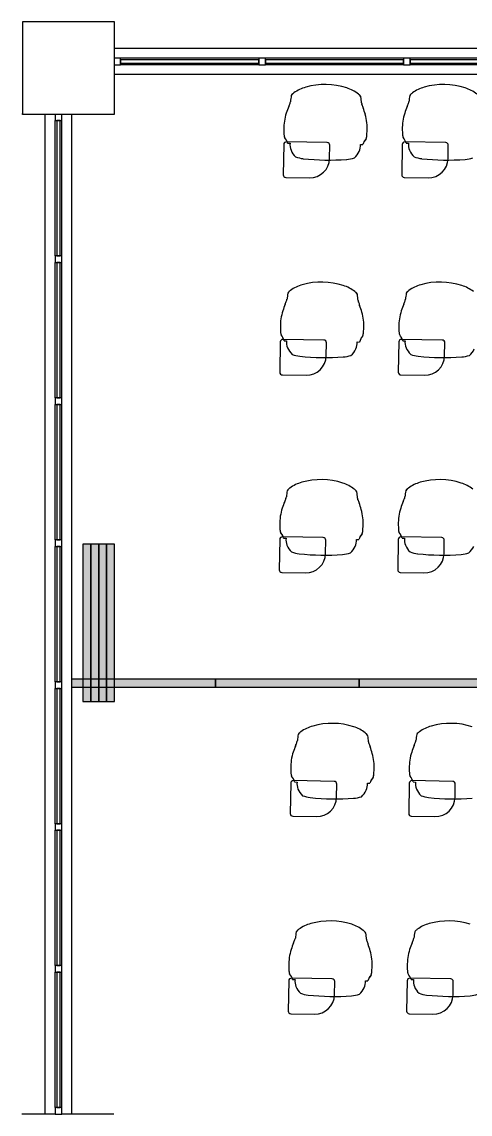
# Model space of a CAD drawing. Header units: inches. Extents: x 318758 to 339823, y 367287 to 384892.
# Drawn here: x 318758 to 322164, y 376598 to 384892 of the extents above; entities that cross this region are included whole.
import ezdxf

# ---------------------------------------------------------------- set-up
doc = ezdxf.new("R2010")
doc.units = ezdxf.units.IN
doc.header["$MEASUREMENT"] = 0
doc.layers.add('freecads.com', color=7, linetype='Continuous')

msp = doc.modelspace()

# ---------------------------------------------------------------- hatches: boundary and pattern name
at = {"layer": 'freecads.com'}
for points in [[(319222.7, 379732.2), (319282.7, 379732.2), (319282.7, 380925.3), (319222.7, 380925.3)], [(319282.7, 379732.2), (319342.7, 379732.2), (319342.7, 380925.3), (319282.7, 380925.3)], [(319342.7, 379732.2), (319402.7, 379732.2), (319402.7, 380925.3), (319342.7, 380925.3)], [(319402.7, 379732.2), (319462.7, 379732.2), (319462.7, 380925.3), (319402.7, 380925.3)], [(320229.7, 379839.7), (320229.7, 379899.7), (319136.8, 379899.7), (319136.8, 379839.7), (319734.1, 379839.7)], [(320229.7, 379839.7), (321319.7, 379839.7), (321319.7, 379899.7), (320229.7, 379899.7)], [(321319.7, 379839.7), (322403.1, 379839.7), (322403.1, 379899.7), (321319.7, 379899.7)]]:
    msp.add_hatch(color=256, dxfattribs=at).paths.add_polyline_path(points)

# ---------------------------------------------------------------- linework, layer by layer
for p, q in [((319462.7, 384891.6), (318762.7, 384891.6)), ((318762.7, 384891.6), (318762.7, 384191.6)), ((319462.7, 384191.6), (319462.7, 384891.6)), ((319462.7, 384691), (327208.3, 384691)), ((319508.4, 384616), (319462.7, 384616)), ((319508.4, 384566), (319508.4, 384616)), ((320558.4, 384616), (319508.4, 384616)), ((320558.4, 384603.5), (319508.4, 384603.5)), ((319508.4, 384603.5), (319508.4, 384578.5)), ((320558.4, 384578.5), (320558.4, 384603.5)), ((321658.4, 384616), (320608.4, 384616)), ((321658.4, 384603.5), (320608.4, 384603.5)), ((320608.4, 384603.5), (320608.4, 384578.5)), ((321658.4, 384578.5), (321658.4, 384603.5)), ((322758.4, 384616), (321708.4, 384616)), ((322758.4, 384603.5), (321708.4, 384603.5)), ((321708.4, 384603.5), (321708.4, 384578.5)), ((319462.7, 384566), (319508.4, 384566)), ((319508.4, 384578.5), (320558.4, 384578.5)), ((320558.4, 384566), (319508.4, 384566)), ((320608.4, 384578.5), (321658.4, 384578.5)), ((321658.4, 384566), (320608.4, 384566)), ((321708.4, 384578.5), (322758.4, 384578.5)), ((322758.4, 384566), (321708.4, 384566)), ((327208.3, 384491), (319462.7, 384491)), ((318762.7, 384191.6), (318758.4, 384191.6)), ((318762.7, 384191.6), (319462.7, 384191.6)), ((318936.8, 376597.8), (318936.8, 384191.6)), ((319011.8, 384191.6), (319011.8, 384141.6)), ((319061.8, 384141.6), (319061.8, 384191.6)), ((319136.8, 384191.6), (319136.8, 379899.7)), ((319011.8, 384141.6), (319061.8, 384141.6)), ((319011.8, 383114), (319011.8, 384141.6)), ((319024.3, 384141.6), (319024.3, 383114)), ((319049.3, 384141.6), (319024.3, 384141.6)), ((319049.3, 383114), (319049.3, 384141.6)), ((319061.8, 383114), (319061.8, 384141.6)), ((320748.6, 384074.6), (320749.1, 384049.1)), ((321380.3, 384038), (321381.6, 384063.6)), ((321648.6, 384074.6), (321649.1, 384049.1)), ((320748.2, 383961), (320744.2, 383731)), ((321078.5, 383975.2), (320768.5, 383980.6)), ((320777.6, 383970.4), (320796, 383970.1)), ((321096.4, 383854.9), (321098.1, 383954.9)), ((321330.7, 383960.7), (321349.1, 383960.4)), ((321648.2, 383961), (321644.2, 383731)), ((321978.5, 383975.2), (321668.5, 383980.6)), ((321677.6, 383970.4), (321696, 383970.1)), ((321996.4, 383854.9), (321998.1, 383954.9)), ((320763.8, 383710.7), (320943.8, 383707.5)), ((321663.8, 383710.7), (321843.8, 383707.5)), ((319024.3, 383114), (319049.3, 383114)), ((319011.8, 382036.3), (319011.8, 383064)), ((319024.3, 383064), (319024.3, 382036.3)), ((319049.3, 383064), (319024.3, 383064)), ((319049.3, 382036.3), (319049.3, 383064)), ((319061.8, 382036.3), (319061.8, 383064)), ((320722.4, 382574.8), (320722.9, 382549.3)), ((321354.1, 382538.3), (321355.5, 382563.8)), ((321622.4, 382574.8), (321622.9, 382549.3)), ((320722, 382461.2), (320718, 382231.2)), ((321052.3, 382475.4), (320742.4, 382480.9)), ((320751.4, 382470.6), (320769.8, 382470.3)), ((321070.2, 382355.1), (321072, 382455.1)), ((321304.5, 382460.9), (321322.9, 382460.6)), ((321622, 382461.2), (321618, 382231.2)), ((321952.3, 382475.4), (321642.4, 382480.9)), ((321651.4, 382470.6), (321669.8, 382470.3)), ((321970.2, 382355.1), (321972, 382455.1)), ((320737.6, 382210.9), (320917.6, 382207.8)), ((321637.6, 382210.9), (321817.6, 382207.8)), ((319024.3, 382036.3), (319049.3, 382036.3)), ((319011.8, 380958.6), (319011.8, 381986.3)), ((319024.3, 381986.3), (319024.3, 380958.6)), ((319049.3, 381986.3), (319024.3, 381986.3)), ((319049.3, 380958.6), (319049.3, 381986.3)), ((319061.8, 380958.6), (319061.8, 381986.3)), ((320717.9, 381074.8), (320718.4, 381049.2)), ((321349.6, 381038.2), (321350.9, 381063.7)), ((321617.9, 381074.8), (321618.4, 381049.2)), ((319024.3, 380958.6), (319049.3, 380958.6)), ((320717.5, 380961.1), (320713.5, 380731.2)), ((321047.8, 380975.4), (320737.8, 380980.8)), ((320746.9, 380970.5), (320765.3, 380970.2)), ((321065.7, 380855), (321067.4, 380955)), ((321299.9, 380960.9), (321318.4, 380960.6)), ((321617.5, 380961.1), (321613.5, 380731.2)), ((321947.8, 380975.4), (321637.8, 380980.8)), ((321646.9, 380970.5), (321665.3, 380970.2)), ((321965.7, 380855), (321967.4, 380955)), ((319011.8, 379880.9), (319011.8, 380908.6)), ((319024.3, 380908.6), (319024.3, 379880.9)), ((319049.3, 380908.6), (319024.3, 380908.6)), ((319049.3, 379880.9), (319049.3, 380908.6)), ((319061.8, 379880.9), (319061.8, 380908.6)), ((319282.7, 380925.3), (319222.7, 380925.3)), ((319222.7, 380925.3), (319222.7, 379732.2)), ((319342.7, 380925.3), (319282.7, 380925.3)), ((319282.7, 380925.3), (319282.7, 379732.2)), ((319282.7, 379732.2), (319282.7, 380925.3)), ((319342.7, 379732.2), (319342.7, 380925.3)), ((319402.7, 380925.3), (319342.7, 380925.3)), ((319342.7, 380925.3), (319342.7, 379732.2)), ((319402.7, 379732.2), (319402.7, 380925.3)), ((319462.7, 380925.3), (319402.7, 380925.3)), ((319402.7, 380925.3), (319402.7, 379732.2)), ((319462.7, 379732.2), (319462.7, 380925.3)), ((320733.1, 380710.8), (320913.1, 380707.7)), ((321633.1, 380710.8), (321813.1, 380707.7)), ((319024.3, 379880.9), (319049.3, 379880.9)), ((320229.7, 379899.7), (319136.8, 379899.7)), ((319136.8, 379899.7), (319136.8, 379839.7)), ((321319.7, 379899.7), (320229.7, 379899.7)), ((320229.7, 379899.7), (320229.7, 379839.7)), ((320229.7, 379839.7), (320229.7, 379899.7)), ((321319.7, 379839.7), (321319.7, 379899.7)), ((322403.1, 379899.7), (321319.7, 379899.7)), ((321319.7, 379899.7), (321319.7, 379839.7)), ((319011.8, 378803.2), (319011.8, 379830.9)), ((319024.3, 379830.9), (319024.3, 378803.2)), ((319049.3, 379830.9), (319024.3, 379830.9)), ((319049.3, 378803.2), (319049.3, 379830.9)), ((319061.8, 378803.2), (319061.8, 379830.9)), ((319136.8, 379839.7), (319136.8, 376597.8)), ((319136.8, 379839.7), (320229.7, 379839.7)), ((320229.7, 379839.7), (321319.7, 379839.7)), ((321319.7, 379839.7), (322403.1, 379839.7)), ((319222.7, 379732.2), (319282.7, 379732.2)), ((319282.7, 379732.2), (319342.7, 379732.2)), ((319342.7, 379732.2), (319402.7, 379732.2)), ((319402.7, 379732.2), (319462.7, 379732.2)), ((320801.4, 379224.1), (320801.9, 379198.6)), ((321433.1, 379187.6), (321434.4, 379213.1)), ((321701.4, 379224.1), (321701.9, 379198.6)), ((320801, 379110.5), (320797, 378880.5)), ((321131.3, 379124.7), (320821.3, 379130.1)), ((320830.4, 379119.9), (320848.8, 379119.6)), ((321701, 379110.5), (321697, 378880.5)), ((322031.3, 379124.7), (321721.3, 379130.1)), ((321730.4, 379119.9), (321748.8, 379119.6)), ((321149.2, 379004.4), (321150.9, 379104.4)), ((321383.5, 379110.2), (321401.9, 379109.9)), ((322049.2, 379004.4), (322050.9, 379104.4)), ((319024.3, 378803.2), (319049.3, 378803.2)), ((320816.6, 378860.2), (320996.6, 378857)), ((321716.6, 378860.2), (321896.6, 378857)), ((319011.8, 377725.5), (319011.8, 378753.2)), ((319024.3, 378753.2), (319024.3, 377725.5)), ((319049.3, 378753.2), (319024.3, 378753.2)), ((319049.3, 377725.5), (319049.3, 378753.2)), ((319061.8, 377725.5), (319061.8, 378753.2)), ((319024.3, 377725.5), (319049.3, 377725.5)), ((320786.1, 377724.2), (320786.5, 377698.6)), ((321417.7, 377687.6), (321419.1, 377713.2)), ((321686.1, 377724.2), (321686.5, 377698.6)), ((319011.8, 376647.8), (319011.8, 377675.5)), ((319024.3, 377675.5), (319024.3, 376647.8)), ((319049.3, 377675.5), (319024.3, 377675.5)), ((319049.3, 376647.8), (319049.3, 377675.5)), ((319061.8, 376647.8), (319061.8, 377675.5)), ((321115.9, 377624.8), (320806, 377630.2)), ((320815, 377620), (320833.4, 377619.6)), ((322015.9, 377624.8), (321706, 377630.2)), ((321715, 377620), (321733.4, 377619.6)), ((320785.6, 377610.6), (320781.6, 377380.6)), ((321133.8, 377504.5), (321135.6, 377604.5)), ((321368.1, 377610.3), (321386.5, 377610)), ((321685.6, 377610.6), (321681.6, 377380.6)), ((322033.8, 377504.5), (322035.6, 377604.5)), ((320801.3, 377360.3), (320981.2, 377357.1)), ((321701.3, 377360.3), (321881.2, 377357.1)), ((319024.3, 376647.8), (319049.3, 376647.8)), ((318936.8, 376597.8), (318758.4, 376597.8)), ((319011.8, 376597.8), (318936.8, 376597.8)), ((319136.8, 376597.8), (319061.8, 376597.8)), ((319458.4, 376597.8), (319136.8, 376597.8))]:
    msp.add_line(p, q, dxfattribs=at)
at = {"layer": 'freecads.com', "extrusion": (0, 0, -1)}
for p, q in [((320608.4, 384616), (320558.4, 384616)), ((320558.4, 384616), (320558.4, 384566)), ((320608.4, 384566), (320608.4, 384616)), ((321708.4, 384616), (321658.4, 384616)), ((321658.4, 384616), (321658.4, 384566)), ((321708.4, 384566), (321708.4, 384616)), ((320558.4, 384566), (320608.4, 384566)), ((321658.4, 384566), (321708.4, 384566)), ((319011.8, 383114), (319011.8, 383064)), ((319061.8, 383114), (319011.8, 383114)), ((319061.8, 383064), (319061.8, 383114)), ((319011.8, 383064), (319061.8, 383064)), ((319011.8, 382036.3), (319011.8, 381986.3)), ((319061.8, 382036.3), (319011.8, 382036.3)), ((319061.8, 381986.3), (319061.8, 382036.3)), ((319011.8, 381986.3), (319061.8, 381986.3)), ((319011.8, 380958.6), (319011.8, 380908.6)), ((319061.8, 380958.6), (319011.8, 380958.6)), ((319061.8, 380908.6), (319061.8, 380958.6)), ((319011.8, 380908.6), (319061.8, 380908.6)), ((319011.8, 379880.9), (319011.8, 379830.9)), ((319061.8, 379880.9), (319011.8, 379880.9)), ((319061.8, 379830.9), (319061.8, 379880.9)), ((319011.8, 379830.9), (319061.8, 379830.9)), ((319011.8, 378803.2), (319011.8, 378753.2)), ((319061.8, 378803.2), (319011.8, 378803.2)), ((319061.8, 378753.2), (319061.8, 378803.2)), ((319011.8, 378753.2), (319061.8, 378753.2)), ((319011.8, 377725.5), (319011.8, 377675.5)), ((319061.8, 377725.5), (319011.8, 377725.5)), ((319061.8, 377675.5), (319061.8, 377725.5)), ((319011.8, 377675.5), (319061.8, 377675.5)), ((319011.8, 376647.8), (319011.8, 376597.8)), ((319061.8, 376647.8), (319011.8, 376647.8)), ((319061.8, 376597.8), (319061.8, 376647.8)), ((319011.8, 376597.8), (319061.8, 376597.8))]:
    msp.add_line(p, q, dxfattribs=at)
at = {"layer": 'freecads.com'}
for centre, radius, start, end in [((320838.5, 384315.6), 36.8, 127.44177, 154.71082), ((320927.9, 384210.9), 174.5, 126.0906, 129.87359), ((320991.1, 384122.6), 283, 105.59072, 125.88223), ((321061.7, 383874.5), 541, 72.26186, 105.73814), ((321141, 384120), 283, 52.11777, 72.40927), ((321207.2, 384206.1), 174.5, 48.12641, 51.9094), ((321300.2, 384307.5), 36.8, 23.28918, 50.55822), ((321738.5, 384315.6), 36.8, 127.44177, 154.71082), ((321827.9, 384210.9), 174.5, 126.0906, 129.87359), ((321891.1, 384122.6), 283, 105.59072, 125.88223), ((321961.7, 383874.5), 541, 72.26186, 105.73814), ((322041, 384120), 283, 52.11777, 72.40927), ((320453.4, 384390.5), 361.4, 336.82802, 339.06362), ((320685.5, 384309.3), 115.8, 335.59117, 348.12902), ((321283.8, 384241.6), 486.9, 169.37934, 174.83161), ((320852.6, 384249.1), 486.9, 3.16835, 8.62066), ((321452.9, 384295.9), 115.8, 189.86873, 202.40959), ((321353.4, 384390.5), 361.4, 336.82802, 339.06362), ((321585.5, 384309.3), 115.8, 335.59117, 348.12902), ((322183.8, 384241.6), 486.9, 169.37934, 174.83161), ((321126.3, 384081.9), 377.7, 162.10251, 181.10841), ((321325, 384017.8), 586.5, 156.85548, 162.10618), ((321687.7, 384369), 361.4, 198.93632, 201.17198), ((320803.7, 384026.9), 586.5, 15.89423, 21.14505), ((321004.4, 384084), 377.7, 356.89159, 15.89749), ((322026.3, 384081.9), 377.7, 162.10251, 181.10841), ((322225, 384017.8), 586.5, 156.85548, 162.10618), ((320645.8, 383930.7), 137.6, 16.76954, 37.72809), ((321479.3, 383916.1), 137.6, 140.2719, 161.23045), ((321545.8, 383930.7), 137.6, 16.76954, 37.72809), ((320768.2, 383960.6), 20, 89, 179), ((320899.6, 383957.2), 104.4, 172.90324, 202.59253), ((321078.1, 383955.2), 20, 359, 89), ((321226.6, 383951.4), 104.4, 335.40747, 5.09675), ((321668.2, 383960.6), 20, 89, 179), ((321799.6, 383957.2), 104.4, 172.90324, 202.59253), ((321978.1, 383955.2), 20, 359, 89), ((320938.4, 383973.3), 146.4, 202.59253, 226.90339), ((320923.1, 384096.7), 245.4, 249.80565, 263.65499), ((321091.7, 385613.2), 1771.3, 263.65499, 274.34501), ((320946.4, 383857.5), 150, 269, 359), ((321206.6, 384100.8), 254.5, 274.34501, 287.87477), ((321188.5, 383968.9), 146.4, 311.0966, 335.40747), ((321838.4, 383973.3), 146.4, 202.59253, 226.90339), ((321823.1, 384096.7), 245.4, 249.80565, 263.65499), ((321991.7, 385613.2), 1771.3, 263.65499, 274.34501), ((321846.4, 383857.5), 150, 269, 359), ((322106.6, 384100.8), 254.5, 274.34501, 287.87477), ((320764.2, 383730.7), 20, 179, 269), ((321664.2, 383730.7), 20, 179, 269), ((320812.3, 382815.8), 36.8, 127.44177, 154.71082), ((320901.8, 382711.2), 174.5, 126.0906, 129.87359), ((320964.9, 382622.8), 283, 105.59072, 125.88223), ((321035.6, 382374.7), 541, 72.26186, 105.73814), ((321114.8, 382620.2), 283, 52.11777, 72.40927), ((321181, 382706.3), 174.5, 48.12641, 51.9094), ((321712.3, 382815.8), 36.8, 127.44177, 154.71082), ((321801.8, 382711.2), 174.5, 126.0906, 129.87359), ((321864.9, 382622.8), 283, 105.59072, 125.88223), ((321935.6, 382374.7), 541, 72.26186, 105.73814), ((322014.8, 382620.2), 283, 52.11777, 72.40927), ((320427.2, 382890.8), 361.4, 336.82802, 339.06362), ((320659.3, 382809.5), 115.8, 335.59117, 348.12902), ((321257.6, 382741.8), 486.9, 169.37934, 174.83161), ((321274.1, 382807.8), 36.8, 23.28918, 50.55822), ((320826.4, 382749.3), 486.9, 3.16835, 8.62066), ((321426.7, 382796.1), 115.8, 189.86873, 202.40959), ((321327.2, 382890.8), 361.4, 336.82802, 339.06362), ((321559.3, 382809.5), 115.8, 335.59117, 348.12902), ((322157.6, 382741.8), 486.9, 169.37934, 174.83161), ((321100.1, 382582.1), 377.7, 162.10251, 181.10841), ((321298.8, 382518), 586.5, 156.85548, 162.10618), ((321661.5, 382869.2), 361.4, 198.93632, 201.17198), ((320777.5, 382527.1), 586.5, 15.89423, 21.14505), ((320978.3, 382584.3), 377.7, 356.89159, 15.89749), ((322000.1, 382582.1), 377.7, 162.10251, 181.10841), ((322198.8, 382518), 586.5, 156.85548, 162.10618), ((320619.7, 382430.9), 137.6, 16.76954, 37.72809), ((321519.7, 382430.9), 137.6, 16.76954, 37.72809), ((320742, 382460.9), 20, 89, 179), ((320873.4, 382457.4), 104.4, 172.90324, 202.59253), ((321052, 382455.4), 20, 359, 89), ((321200.5, 382451.7), 104.4, 335.40747, 5.09675), ((321453.2, 382416.4), 137.6, 140.2719, 161.23045), ((321642, 382460.9), 20, 89, 179), ((321773.4, 382457.4), 104.4, 172.90324, 202.59253), ((321952, 382455.4), 20, 359, 89), ((320912.2, 382473.5), 146.4, 202.59253, 226.90339), ((320896.9, 382596.9), 245.4, 249.80565, 263.65499), ((321065.5, 384113.5), 1771.3, 263.65499, 274.34501), ((320920.2, 382357.7), 150, 269, 359), ((321180.4, 382601), 254.5, 274.34501, 287.87477), ((321162.3, 382469.1), 146.4, 311.0966, 335.40747), ((321812.2, 382473.5), 146.4, 202.59253, 226.90339), ((321796.9, 382596.9), 245.4, 249.80565, 263.65499), ((321965.5, 384113.5), 1771.3, 263.65499, 274.34501), ((321820.2, 382357.7), 150, 269, 359), ((322080.4, 382601), 254.5, 274.34501, 287.87477), ((322062.3, 382469.1), 146.4, 311.0966, 335.40747), ((320738, 382230.9), 20, 179, 269), ((321638, 382230.9), 20, 179, 269), ((320897.2, 381211.1), 174.5, 126.0906, 129.87359), ((320960.4, 381122.8), 283, 105.59072, 125.88223), ((321031, 380874.7), 541, 72.26186, 105.73814), ((321110.3, 381120.1), 283, 52.11777, 72.40927), ((321797.2, 381211.1), 174.5, 126.0906, 129.87359), ((321860.4, 381122.8), 283, 105.59072, 125.88223), ((321931, 380874.7), 541, 72.26186, 105.73814), ((322010.3, 381120.1), 283, 52.11777, 72.40927), ((320654.8, 381309.4), 115.8, 335.59117, 348.12902), ((321253.1, 381241.7), 486.9, 169.37934, 174.83161), ((320807.8, 381315.7), 36.8, 127.44177, 154.71082), ((321176.5, 381206.2), 174.5, 48.12641, 51.9094), ((321269.5, 381307.7), 36.8, 23.28918, 50.55822), ((320821.9, 381249.3), 486.9, 3.16835, 8.62066), ((321422.2, 381296), 115.8, 189.86873, 202.40959), ((321554.8, 381309.4), 115.8, 335.59117, 348.12902), ((322153.1, 381241.7), 486.9, 169.37934, 174.83161), ((321707.8, 381315.7), 36.8, 127.44177, 154.71082), ((321095.6, 381082.1), 377.7, 162.10251, 181.10841), ((321294.3, 381018), 586.5, 156.85548, 162.10618), ((320422.7, 381390.7), 361.4, 336.82802, 339.06362), ((321657, 381369.2), 361.4, 198.93632, 201.17198), ((320773, 381027.1), 586.5, 15.89423, 21.14505), ((320973.7, 381084.2), 377.7, 356.89159, 15.89749), ((321995.6, 381082.1), 377.7, 162.10251, 181.10841), ((322194.3, 381018), 586.5, 156.85548, 162.10618), ((321322.7, 381390.7), 361.4, 336.82802, 339.06362), ((320737.5, 380960.8), 20, 89, 179), ((320615.1, 380930.8), 137.6, 16.76954, 37.72809), ((320868.9, 380957.3), 104.4, 172.90324, 202.59253), ((321047.4, 380955.4), 20, 359, 89), ((321195.9, 380951.6), 104.4, 335.40747, 5.09675), ((321448.6, 380916.3), 137.6, 140.2719, 161.23045), ((321637.5, 380960.8), 20, 89, 179), ((321515.1, 380930.8), 137.6, 16.76954, 37.72809), ((321768.9, 380957.3), 104.4, 172.90324, 202.59253), ((321947.4, 380955.4), 20, 359, 89), ((320907.6, 380973.4), 146.4, 202.59253, 226.90339), ((320892.3, 381096.9), 245.4, 249.80565, 263.65499), ((321061, 382613.4), 1771.3, 263.65499, 274.34501), ((320915.7, 380857.7), 150, 269, 359), ((321175.9, 381100.9), 254.5, 274.34501, 287.87477), ((321157.8, 380969.1), 146.4, 311.0966, 335.40747), ((321807.6, 380973.4), 146.4, 202.59253, 226.90339), ((321792.3, 381096.9), 245.4, 249.80565, 263.65499), ((321961, 382613.4), 1771.3, 263.65499, 274.34501), ((321815.7, 380857.7), 150, 269, 359), ((322075.9, 381100.9), 254.5, 274.34501, 287.87477), ((322057.8, 380969.1), 146.4, 311.0966, 335.40747), ((320733.5, 380730.8), 20, 179, 269), ((321633.5, 380730.8), 20, 179, 269), ((321043.9, 379272.1), 283, 105.59072, 125.88223), ((321114.5, 379024), 541, 72.26186, 105.73814), ((321193.8, 379269.5), 283, 52.11777, 72.40927), ((321943.9, 379272.1), 283, 105.59072, 125.88223), ((322014.5, 379024), 541, 72.26186, 105.73814), ((321336.6, 379391.1), 486.9, 169.37934, 174.83161), ((320891.3, 379465.1), 36.8, 127.44177, 154.71082), ((320980.7, 379360.5), 174.5, 126.0906, 129.87359), ((321260, 379355.6), 174.5, 48.12641, 51.9094), ((321353, 379457), 36.8, 23.28918, 50.55822), ((320905.4, 379398.6), 486.9, 3.16835, 8.62066), ((322236.6, 379391.1), 486.9, 169.37934, 174.83161), ((321791.3, 379465.1), 36.8, 127.44177, 154.71082), ((321880.7, 379360.5), 174.5, 126.0906, 129.87359), ((321377.8, 379167.3), 586.5, 156.85548, 162.10618), ((320506.2, 379540.1), 361.4, 336.82802, 339.06362), ((320738.3, 379458.8), 115.8, 335.59117, 348.12902), ((321505.7, 379445.4), 115.8, 189.86873, 202.40959), ((321740.5, 379518.5), 361.4, 198.93632, 201.17198), ((320856.5, 379176.4), 586.5, 15.89423, 21.14505), ((322277.8, 379167.3), 586.5, 156.85548, 162.10618), ((321406.2, 379540.1), 361.4, 336.82802, 339.06362), ((321638.3, 379458.8), 115.8, 335.59117, 348.12902), ((321179.1, 379231.4), 377.7, 162.10251, 181.10841), ((321057.3, 379233.6), 377.7, 356.89159, 15.89749), ((322079.1, 379231.4), 377.7, 162.10251, 181.10841), ((320821, 379110.1), 20, 89, 179), ((320698.6, 379080.2), 137.6, 16.76954, 37.72809), ((320952.4, 379106.7), 104.4, 172.90324, 202.59253), ((321130.9, 379104.7), 20, 359, 89), ((321532.1, 379065.6), 137.6, 140.2719, 161.23045), ((321721, 379110.1), 20, 89, 179), ((321598.6, 379080.2), 137.6, 16.76954, 37.72809), ((321852.4, 379106.7), 104.4, 172.90324, 202.59253), ((322030.9, 379104.7), 20, 359, 89), ((320991.2, 379122.8), 146.4, 202.59253, 226.90339), ((321241.3, 379118.4), 146.4, 311.0966, 335.40747), ((321279.4, 379101), 104.4, 335.40747, 5.09675), ((321891.2, 379122.8), 146.4, 202.59253, 226.90339), ((320975.9, 379246.2), 245.4, 249.80565, 263.65499), ((321144.5, 380762.8), 1771.3, 263.65499, 274.34501), ((320999.2, 379007), 150, 269, 359), ((321259.4, 379250.3), 254.5, 274.34501, 287.87477), ((321875.9, 379246.2), 245.4, 249.80565, 263.65499), ((322044.5, 380762.8), 1771.3, 263.65499, 274.34501), ((321899.2, 379007), 150, 269, 359), ((320817, 378880.2), 20, 179, 269), ((321717, 378880.2), 20, 179, 269), ((321028.5, 377772.2), 283, 105.59072, 125.88223), ((321099.2, 377524.1), 541, 72.26186, 105.73814), ((321178.5, 377769.6), 283, 52.11777, 72.40927), ((321928.5, 377772.2), 283, 105.59072, 125.88223), ((321999.2, 377524.1), 541, 72.26186, 105.73814), ((321321.2, 377891.2), 486.9, 169.37934, 174.83161), ((320875.9, 377965.2), 36.8, 127.44177, 154.71082), ((320965.4, 377860.5), 174.5, 126.0906, 129.87359), ((321244.6, 377855.7), 174.5, 48.12641, 51.9094), ((321337.7, 377957.1), 36.8, 23.28918, 50.55822), ((320890.1, 377898.7), 486.9, 3.16835, 8.62066), ((322221.2, 377891.2), 486.9, 169.37934, 174.83161), ((321775.9, 377965.2), 36.8, 127.44177, 154.71082), ((321865.4, 377860.5), 174.5, 126.0906, 129.87359), ((321362.4, 377667.4), 586.5, 156.85548, 162.10618), ((320490.8, 378040.1), 361.4, 336.82802, 339.06362), ((320722.9, 377958.9), 115.8, 335.59117, 348.12902), ((321490.4, 377945.5), 115.8, 189.86873, 202.40959), ((321725.2, 378018.6), 361.4, 198.93632, 201.17198), ((320841.1, 377676.5), 586.5, 15.89423, 21.14505), ((322262.4, 377667.4), 586.5, 156.85548, 162.10618), ((321390.8, 378040.1), 361.4, 336.82802, 339.06362), ((321622.9, 377958.9), 115.8, 335.59117, 348.12902), ((321163.7, 377731.5), 377.7, 162.10251, 181.10841), ((321041.9, 377733.6), 377.7, 356.89159, 15.89749), ((322063.7, 377731.5), 377.7, 162.10251, 181.10841), ((320805.6, 377610.2), 20, 89, 179), ((320683.3, 377580.3), 137.6, 16.76954, 37.72809), ((320937.1, 377606.7), 104.4, 172.90324, 202.59253), ((321115.6, 377604.8), 20, 359, 89), ((321516.8, 377565.7), 137.6, 140.2719, 161.23045), ((321705.6, 377610.2), 20, 89, 179), ((321583.3, 377580.3), 137.6, 16.76954, 37.72809), ((321837.1, 377606.7), 104.4, 172.90324, 202.59253), ((322015.6, 377604.8), 20, 359, 89), ((320975.8, 377622.9), 146.4, 202.59253, 226.90339), ((321225.9, 377618.5), 146.4, 311.0966, 335.40747), ((321264.1, 377601), 104.4, 335.40747, 5.09675), ((321875.8, 377622.9), 146.4, 202.59253, 226.90339), ((320960.5, 377746.3), 245.4, 249.80565, 263.65499), ((321129.1, 379262.8), 1771.3, 263.65499, 274.34501), ((320983.9, 377507.1), 150, 269, 359), ((321244.1, 377750.4), 254.5, 274.34501, 287.87477), ((321860.5, 377746.3), 245.4, 249.80565, 263.65499), ((322029.1, 379262.8), 1771.3, 263.65499, 274.34501), ((321883.9, 377507.1), 150, 269, 359), ((322144.1, 377750.4), 254.5, 274.34501, 287.87477), ((320801.6, 377380.3), 20, 179, 269), ((321701.6, 377380.3), 20, 179, 269)]:
    msp.add_arc(centre, radius, start, end, dxfattribs=at)
for points in [[(320817.7, 384346.1), (320816.8, 384345.4), (320815, 384343.9), (320812.6, 384341.6), (320810.4, 384339.3), (320808.4, 384337), (320806.7, 384334.7), (320806, 384333.3), (320805.7, 384332.6)], [(321333.6, 384323.4), (321333.3, 384324), (321332.6, 384325.5), (321331, 384327.8), (321329.2, 384330.3), (321327, 384332.7), (321324.7, 384335), (321323, 384336.6), (321322.1, 384337.3)], [(321717.7, 384346.1), (321716.8, 384345.4), (321715, 384343.9), (321712.6, 384341.6), (321710.4, 384339.3), (321708.4, 384337), (321706.7, 384334.7), (321706, 384333.3), (321705.7, 384332.6)], [(321342.3, 384261.8), (321342, 384262.7), (321341.7, 384263.6), (321341.4, 384264.5)], [(321359, 383982.8), (321363, 383989.9), (321367.9, 383997), (321373.5, 384004.1)], [(321373.5, 384004.1), (321374, 384004.6), (321374.8, 384006.1), (321376.1, 384009.3), (321377.2, 384013.5), (321378.2, 384018.6), (321378.8, 384022.4), (321379.1, 384024.4)], [(320791.5, 382846.3), (320790.6, 382845.6), (320788.9, 382844.2), (320786.5, 382841.9), (320784.2, 382839.6), (320782.2, 382837.2), (320780.6, 382834.9), (320779.8, 382833.5), (320779.5, 382832.8)], [(321691.5, 382846.3), (321690.6, 382845.6), (321688.9, 382844.2), (321686.5, 382841.9), (321684.2, 382839.6), (321682.2, 382837.2), (321680.6, 382834.9), (321679.8, 382833.5), (321679.5, 382832.8)], [(321307.4, 382823.6), (321307.1, 382824.3), (321306.5, 382825.7), (321304.8, 382828.1), (321303, 382830.5), (321300.8, 382832.9), (321298.5, 382835.3), (321296.8, 382836.8), (321295.9, 382837.5)], [(321316.1, 382762), (321315.8, 382763), (321315.5, 382763.9), (321315.3, 382764.7)], [(321347.3, 382504.3), (321347.8, 382504.8), (321348.6, 382506.3), (321349.9, 382509.5), (321351, 382513.8), (321352.1, 382518.8), (321352.6, 382522.7), (321352.9, 382524.7)], [(321332.8, 382483), (321336.8, 382490.2), (321341.7, 382497.3), (321347.3, 382504.3)], [(320765.1, 381274.2), (320764.8, 381273.3), (320764.5, 381272.4), (320764.2, 381271.5)], [(320786.9, 381346.3), (320786.1, 381345.6), (320784.3, 381344.1), (320781.9, 381341.8), (320779.7, 381339.5), (320777.7, 381337.1), (320776, 381334.8), (320775.3, 381333.4), (320775, 381332.8)], [(321302.9, 381323.5), (321302.6, 381324.2), (321301.9, 381325.6), (321300.3, 381328), (321298.5, 381330.4), (321296.3, 381332.8), (321294, 381335.2), (321292.3, 381336.7), (321291.4, 381337.5)], [(321665.1, 381274.2), (321664.8, 381273.3), (321664.5, 381272.4), (321664.2, 381271.5)], [(321686.9, 381346.3), (321686.1, 381345.6), (321684.3, 381344.1), (321681.9, 381341.8), (321679.7, 381339.5), (321677.7, 381337.1), (321676, 381334.8), (321675.3, 381333.4), (321675, 381332.8)], [(321311.6, 381262), (321311.3, 381262.9), (321311, 381263.8), (321310.7, 381264.7)], [(321342.8, 381004.2), (321343.3, 381004.8), (321344.1, 381006.2), (321345.4, 381009.5), (321346.5, 381013.7), (321347.5, 381018.7), (321348.1, 381022.6), (321348.4, 381024.6)], [(320723.9, 381015), (320729.4, 381007.8), (320733.9, 381000.5), (320737.7, 380993.3)], [(321328.3, 380983), (321332.3, 380990.1), (321337.2, 380997.2), (321342.8, 381004.2)], [(321623.9, 381015), (321629.4, 381007.8), (321633.9, 381000.5), (321637.7, 380993.3)], [(321411.8, 379132.3), (321415.8, 379139.5), (321420.7, 379146.5), (321426.3, 379153.6)], [(321426.3, 379153.6), (321426.8, 379154.1), (321427.6, 379155.6), (321428.9, 379158.8), (321430, 379163), (321431, 379168.1), (321431.6, 379171.9), (321431.9, 379174)], [(321396.4, 377632.4), (321400.5, 377639.5), (321405.3, 377646.6), (321411, 377653.7)], [(321411, 377653.7), (321411.4, 377654.2), (321412.3, 377655.7), (321413.5, 377658.9), (321414.7, 377663.1), (321415.7, 377668.2), (321416.3, 377672), (321416.5, 377674)]]:
    msp.add_open_spline(points, degree=3, dxfattribs=at)
for points, knots in [([(320749.1, 384049.1), (320749.1, 384046.7), (320749.3, 384042.2), (320749.9, 384033.6), (320750.9, 384026.1), (320752.3, 384020.3), (320753.4, 384016.9), (320754.2, 384015.4), (320754.7, 384014.9)], [0, 0, 0, 0, 0.142857, 0.285714, 0.571429, 0.714286, 0.857143, 1, 1, 1, 1]), ([(321373.5, 384004.1), (321374, 384004.6), (321374.8, 384006.1), (321376.1, 384009.4), (321377.3, 384013.7), (321378.6, 384020.6), (321379.7, 384029), (321380.2, 384035.7), (321380.3, 384038)], [0, 0, 0, 0, 0.142857, 0.285714, 0.428571, 0.571429, 0.857143, 1, 1, 1, 1]), ([(321649.1, 384049.1), (321649.1, 384046.7), (321649.3, 384042.2), (321649.9, 384033.6), (321650.9, 384026.1), (321652.3, 384020.3), (321653.4, 384016.9), (321654.2, 384015.4), (321654.7, 384014.9)], [0, 0, 0, 0, 0.142857, 0.285714, 0.571429, 0.714286, 0.857143, 1, 1, 1, 1]), ([(320722.9, 382549.3), (320723, 382547), (320723.1, 382542.5), (320723.7, 382533.8), (320724.7, 382526.3), (320726.1, 382520.5), (320727.2, 382517.2), (320728, 382515.7), (320728.5, 382515.1)], [0, 0, 0, 0, 0.142857, 0.285714, 0.571429, 0.714286, 0.857143, 1, 1, 1, 1]), ([(321347.3, 382504.3), (321347.8, 382504.9), (321348.7, 382506.3), (321349.9, 382509.7), (321351.1, 382514), (321352.5, 382520.9), (321353.5, 382529.2), (321354, 382535.9), (321354.1, 382538.3)], [0, 0, 0, 0, 0.142857, 0.285714, 0.428571, 0.571429, 0.857143, 1, 1, 1, 1]), ([(321622.9, 382549.3), (321623, 382547), (321623.1, 382542.5), (321623.7, 382533.8), (321624.7, 382526.3), (321626.1, 382520.5), (321627.2, 382517.2), (321628, 382515.7), (321628.5, 382515.1)], [0, 0, 0, 0, 0.142857, 0.285714, 0.571429, 0.714286, 0.857143, 1, 1, 1, 1]), ([(320718.4, 381049.2), (320718.4, 381046.9), (320718.6, 381042.4), (320719.2, 381033.8), (320720.2, 381026.3), (320721.5, 381020.5), (320722.7, 381017.1), (320723.5, 381015.6), (320723.9, 381015)], [0, 0, 0, 0, 0.142857, 0.285714, 0.571429, 0.714286, 0.857143, 1, 1, 1, 1]), ([(320719.1, 381035.6), (320719.5, 381031.5), (320720.2, 381026), (320721.6, 381020.4), (320722.7, 381017.1), (320723.5, 381015.6), (320723.9, 381015)], [0.2857143, 0.2857143, 0.2857143, 0.2857143, 0.5714286, 0.7142857, 0.8571429, 1, 1, 1, 1]), ([(321342.8, 381004.2), (321343.3, 381004.8), (321344.1, 381006.3), (321345.4, 381009.6), (321346.6, 381013.9), (321347.9, 381020.8), (321349, 381029.1), (321349.4, 381035.9), (321349.6, 381038.2)], [0, 0, 0, 0, 0.142857, 0.285714, 0.428571, 0.571429, 0.857143, 1, 1, 1, 1]), ([(321618.4, 381049.2), (321618.4, 381046.9), (321618.6, 381042.4), (321619.2, 381033.8), (321620.2, 381026.3), (321621.5, 381020.5), (321622.7, 381017.1), (321623.5, 381015.6), (321623.9, 381015)], [0, 0, 0, 0, 0.142857, 0.285714, 0.571429, 0.714286, 0.857143, 1, 1, 1, 1]), ([(321619.1, 381035.6), (321619.5, 381031.5), (321620.2, 381026), (321621.6, 381020.4), (321622.7, 381017.1), (321623.5, 381015.6), (321623.9, 381015)], [0.2857143, 0.2857143, 0.2857143, 0.2857143, 0.5714286, 0.7142857, 0.8571429, 1, 1, 1, 1]), ([(320801.9, 379198.6), (320801.9, 379196.3), (320802.1, 379191.7), (320802.7, 379183.1), (320803.7, 379175.6), (320805.1, 379169.8), (320806.2, 379166.5), (320807, 379165), (320807.5, 379164.4)], [0, 0, 0, 0, 0.142857, 0.285714, 0.571429, 0.714286, 0.857143, 1, 1, 1, 1]), ([(321701.9, 379198.6), (321701.9, 379196.3), (321702.1, 379191.7), (321702.7, 379183.1), (321703.7, 379175.6), (321705.1, 379169.8), (321706.2, 379166.5), (321707, 379165), (321707.5, 379164.4)], [0, 0, 0, 0, 0.142857, 0.285714, 0.571429, 0.714286, 0.857143, 1, 1, 1, 1]), ([(321426.3, 379153.6), (321426.8, 379154.1), (321427.6, 379155.6), (321428.9, 379158.9), (321430.1, 379163.2), (321431.4, 379170.1), (321432.5, 379178.5), (321433, 379185.2), (321433.1, 379187.6)], [0, 0, 0, 0, 0.142857, 0.285714, 0.428571, 0.571429, 0.857143, 1, 1, 1, 1]), ([(320786.5, 377698.6), (320786.6, 377696.3), (320786.7, 377691.8), (320787.3, 377683.2), (320788.4, 377675.7), (320789.7, 377669.9), (320790.9, 377666.5), (320791.7, 377665), (320792.1, 377664.5)], [0, 0, 0, 0, 0.142857, 0.285714, 0.571429, 0.714286, 0.857143, 1, 1, 1, 1]), ([(321411, 377653.7), (321411.4, 377654.2), (321412.3, 377655.7), (321413.6, 377659), (321414.7, 377663.3), (321416.1, 377670.2), (321417.1, 377678.6), (321417.6, 377685.3), (321417.7, 377687.6)], [0, 0, 0, 0, 0.142857, 0.285714, 0.428571, 0.571429, 0.857143, 1, 1, 1, 1]), ([(321686.5, 377698.6), (321686.6, 377696.3), (321686.7, 377691.8), (321687.3, 377683.2), (321688.4, 377675.7), (321689.7, 377669.9), (321690.9, 377666.5), (321691.7, 377665), (321692.1, 377664.5)], [0, 0, 0, 0, 0.142857, 0.285714, 0.571429, 0.714286, 0.857143, 1, 1, 1, 1])]:
    msp.add_open_spline(points, degree=3, knots=knots, dxfattribs=at)

doc.saveas('drawing.dxf')
